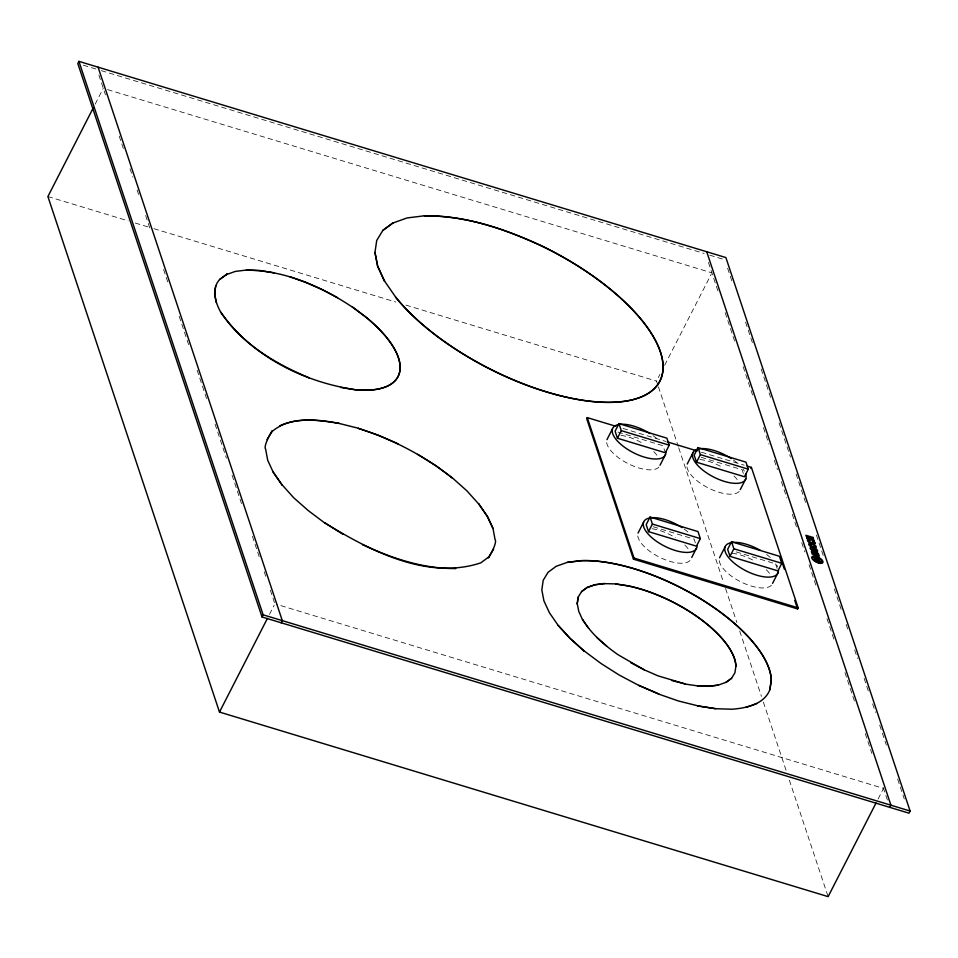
<?xml version="1.0" encoding="UTF-8"?>
<svg xmlns="http://www.w3.org/2000/svg" width="958" height="958" viewBox="0 0 958 958"><rect width="100%" height="100%" fill="white"/><g stroke="black" fill="none" stroke-linecap="round" stroke-linejoin="round"><path stroke-width="0.72" stroke-dasharray="4.79 3.59" d="M95.177 104.147L103.284 88.304M269.473 614.389L274.204 605.145M657.942 385.379L656.529 381.116L659.906 374.518M664.636 365.273L711.243 274.192M878.103 798.96L883.515 788.398L276.311 604.259M83.286 65.18L96.974 69.335M101.273 70.641L704.178 253.475M709.71 255.163L724.775 259.726M107.583 89.609L711.914 272.874M47.9 196.534L128.097 220.855M135.258 223.034L148.143 226.938M153.879 228.675L395.894 302.069M405.917 305.111L656.529 381.116M622.94 428.418L665.75 441.41M701.436 452.224L744.258 465.217M617.91 432.058L663.02 445.733L665.355 452.763M701.208 457.325L742.091 469.719L744.426 476.749M653.236 526.756L694.107 539.15L696.442 546.18M736.115 551.892L774.172 563.436M727.613 268.24L732.81 283.855M745.563 322.163L753.12 344.868M761.143 368.998L771.07 398.803M779.094 422.921L790.434 456.978M796.098 474.018L806.013 503.812M816.408 535.031L823.964 557.736M834.358 588.966L841.914 611.671M846.165 624.436L848.058 630.113M854.668 649.979L857.506 658.493M864.116 678.36L868.367 691.137M872.618 703.902L875.456 712.429M879.707 725.194L886.318 745.061M897.658 779.117L904.268 798.984M708.441 262.432L718.356 292.226M725.158 312.643L735.361 343.311M743.121 366.615L753.311 397.247M763.442 427.675L768.903 444.069M774.315 460.343L777.405 469.624M781.405 481.646L786.853 498.004M792.278 514.302L796.529 527.092M801.726 542.707L804.804 551.928M809.055 564.693L816.863 588.152M827.005 618.629L834.825 642.123M844.944 672.552L855.147 703.196M865.266 733.577L871.876 753.443M883.204 787.5L887.455 800.265M775.573 563.855L777.92 570.884M658.421 386.793L678.276 446.44M678.743 447.865L723.649 582.775M725.541 588.463L736.894 622.544M739.732 631.071L761.466 696.394M763.358 702.07L786.53 771.669M789.356 780.183L828.119 896.64M98.866 75.011L105.476 94.878M119.175 136.036L123.426 148.813M130.037 168.68L132.875 177.194M137.126 189.959L139.018 195.636M145.628 215.502L150.825 231.118M163.578 269.438L168.776 285.041M179.17 316.26L189.085 346.066M197.12 370.183L207.036 399.989M215.059 424.119L226.399 458.175M232.064 475.204L241.991 505.01M252.385 536.229L259.941 558.933M264.192 571.698L266.084 577.375M270.336 590.152L275.521 605.767M771.441 585.218A29.494 12.418 27.1 0 1 741.863 582.356A29.494 12.418 27.1 0 1 719.195 560.011M732.199 553.305A29.494 12.418 27.1 0 1 754.772 561.184M766.304 569.759A29.494 12.418 27.1 0 1 770.507 574.776M766.592 554.466A29.494 12.418 27.1 0 1 771.058 558.179M776.651 564.933A29.494 12.418 27.1 0 1 777.597 566.825M689.976 560.502A29.494 12.418 27.1 0 1 660.397 557.64A29.494 12.418 27.1 0 1 637.729 535.306M652.087 528.768A29.494 12.418 27.1 0 1 675.486 537.785M684.838 545.054A29.494 12.418 27.1 0 1 689.64 551.042M684.132 529.044A29.494 12.418 27.1 0 1 690.371 534.229M658.888 467.097A29.494 12.418 27.1 0 1 629.298 464.235A29.494 12.418 27.1 0 1 606.63 441.889M621 435.351A29.494 12.418 27.1 0 1 642.207 443.063M653.739 451.637A29.494 12.418 27.1 0 1 658.553 457.637M653.033 435.627A29.494 12.418 27.1 0 1 659.284 440.812M739.157 491.442A29.494 12.418 27.1 0 1 709.579 488.58A29.494 12.418 27.1 0 1 686.91 466.235M699.915 459.529A29.494 12.418 27.1 0 1 722.488 467.408M734.008 475.982A29.494 12.418 27.1 0 1 738.223 481M733.313 459.972A29.494 12.418 27.1 0 1 738.762 464.402M743.073 469.192A29.494 12.418 27.1 0 1 744.366 471.156"/><path stroke-width="1.44" d="M340.701 387.427L355.179 389.774A101.871 42.894 27.1 0 0 365.669 317.014L352.316 306.919L365.728 316.906A101.871 42.894 27.1 0 1 355.238 389.666C303.363 382.026 251.247 355.873 220.759 312.248C215.334 302.512 211.143 288.765 219.657 279.461C232.291 270.12 227.561 273.82 219.657 279.461M214.58 293.711L215.754 285.855M267.019 439.59C281.197 416.778 261.869 444.704 265.641 449.17L267.689 460.223L273.222 472.21L281.999 484.868L273.222 472.21M374.973 252.505L377.68 266.132L384.553 281.281L377.62 266.24L374.973 252.505L376.71 240.482L382.817 230.435L393.019 222.891L382.817 230.435M493.657 549.054C479.479 571.866 498.807 543.952 495.035 539.474L492.987 528.421L487.454 516.446L478.677 503.788L487.406 516.554L492.987 528.421M578.165 597.169L577.207 603.791L578.165 597.169L581.554 591.589L587.17 587.434L594.894 584.715L604.498 583.53L594.846 584.823L587.122 587.541L581.554 591.589M604.45 583.638L615.683 583.901L628.113 585.817A87.13 36.679 27.1 0 1 735.924 666.061L734.918 672.791L731.589 678.264L725.972 682.419L731.589 678.264M567.375 562.346L581.207 560.729A126.001 53.049 27.1 0 1 703.136 600.486A126.001 53.049 27.1 0 1 771.274 680.084L769.885 689.652L771.322 679.976A126.001 53.049 27.1 0 0 703.196 600.379A126.001 53.049 27.1 0 0 581.255 560.622L567.375 562.346L556.203 566.274L548.084 572.285L543.198 580.308L541.821 589.877L543.916 600.834L549.449 612.809L558.227 625.466L569.998 638.411L584.392 651.26L570.058 638.303L558.227 625.466M78.915 61.36L77.802 63.527L262.025 616.976L908.986 813.174L910.1 811.019L725.877 257.558L78.915 61.36L263.127 614.808L262.025 616.976M93.154 108.098L47.9 196.534L219.49 712.069L828.119 896.64L876.079 802.924M216.292 302.56L214.64 293.603M220.759 312.248L220.807 312.14C241.32 343.611 275.162 363.573 309.087 377.835L309.027 377.943M274.036 272.814L259.558 270.455L246.434 270.144C284.562 270.288 320.966 286.238 352.257 307.027M289.627 276.682L305.662 282.394L321.792 289.46L337.539 297.639M279.916 425.783L279.964 425.675C298.609 417.365 319.685 419.808 339.168 423.316L339.108 423.436C316.978 419.748 290.178 415.76 271.785 431.795M395.63 297.064L395.582 297.172A158.178 66.593 27.1 0 0 638.471 398.037A158.178 66.593 27.1 0 0 541.426 245.895C504.77 228.974 465.325 215.263 424.466 215.789L424.418 215.897C465.241 215.502 504.818 228.806 541.486 245.787A158.178 66.593 27.1 0 1 638.519 397.929A158.178 66.593 27.1 0 1 395.63 297.064L384.613 281.173M398.229 443.913L378.278 435.183L358.34 428.358C392.373 439.087 424.49 455.9 452.451 478.102L435.926 465.648L417.592 454.284M219.49 712.069L267.45 618.341M343.084 534.372L324.81 522.888C369.692 550.491 427.124 580.632 480.76 562.873L488.879 556.861M281.197 622.796L282.299 620.628L98.087 67.168M362.435 544.743L362.495 544.635C391.69 558.179 423.173 568.896 455.709 568.525L455.649 568.633M615.802 426.262L587.254 417.604L586.703 418.682L633.454 559.149L797.595 608.929L798.146 607.851L751.395 467.372L747.108 466.079M606.953 439.65L612.497 428.825M618.964 423.628L615.096 431.208L617.431 438.225L665.355 452.763L669.235 445.183L666.888 438.165L618.964 423.628L621.311 430.657L617.431 438.225M660.014 465.241L665.547 454.415M588.619 628.292L582.548 619.539C591.421 633.945 604.378 645.177 618.126 654.769L644.183 669.81L657.99 675.845L685.09 683.928L671.798 680.527M638.052 533.067L643.584 522.242M615.623 584.009L628.053 585.925A87.13 36.679 27.1 0 1 735.876 666.169L735.924 666.061M650.063 517.045L646.183 524.613L648.518 531.642L696.442 546.18L700.322 538.6L697.987 531.57L650.063 517.045L652.398 524.062L648.518 531.642M633.454 559.149L634.016 558.071L587.254 417.604M596.702 637.357L606.713 646.123M687.233 463.995L692.766 453.17M698.047 447.614L694.167 455.182L696.502 462.211L744.426 476.749L748.306 469.169L745.971 462.139L698.047 447.614L700.382 454.631L696.502 462.211M630.759 662.708L644.183 669.81M691.724 557.448L696.646 547.832M638.675 685.341L658.685 693.963L638.675 685.341L619.263 675.079L601.037 663.499L584.452 651.153M750.844 468.462L751.395 467.372M740.283 489.586L745.827 478.761M719.518 557.772L725.062 546.946M731.529 541.749L727.649 549.329L729.996 556.347L777.92 570.884L781.788 563.304L779.453 556.287L731.529 541.749L733.864 548.778L729.996 556.347M718.237 685.138L708.692 686.215L697.46 685.964L708.645 686.323L718.237 685.138L726.02 682.312M715.71 708.704L697.735 705.926L715.71 708.704L731.888 709.231C746.282 708.166 764.221 704.417 769.945 689.544M772.579 583.362L778.112 572.537M745.827 707.399L757 703.471M889.826 807.366L890.928 805.199L706.717 251.75M813.414 557.34L820.563 559.58M226.172 274.707L235.261 271.425L246.481 270.036M392.96 222.998L407.042 217.957L424.466 215.789M685.03 684.048L697.508 685.856M339.108 423.436L358.388 428.25M697.795 705.818L678.515 701.005L658.625 694.071M667.187 441.842L697.161 450.931M621.311 430.657L669.235 445.183M700.382 454.631L748.306 469.169M652.398 524.062L700.322 538.6M733.864 548.778L781.788 563.304M634.016 558.071L798.146 607.851M263.127 614.808L910.1 811.019M818.958 558.789L814.695 557.52A3.724 1.569 27.1 0 1 818.994 558.873M324.75 522.996L308.213 510.542L293.771 497.813L282.047 484.76M452.511 477.994L466.905 490.843L478.617 503.896M582.488 619.646L578.728 611.252L577.267 603.684M818.659 559.185L819.341 561.208L821.305 562.047A4.598 1.94 27.1 0 1 814.168 559.807L815.905 560.167L815.234 558.143M817.785 558.921L818.467 560.945L816.707 560.406L816.036 558.382M781.069 559.268L784.374 569.196M794.757 600.415L797.595 608.929M778.435 570.297A29.494 12.418 27.1 0 1 748.952 572.249A29.494 12.418 27.1 0 1 725.35 546.276A29.494 12.418 27.1 0 1 760.317 550.359M696.969 545.593A29.494 12.418 27.1 0 1 666.325 547.006A29.494 12.418 27.1 0 1 644.471 520.661A29.494 12.418 27.1 0 1 682.084 527.642M665.87 452.176A29.494 12.418 27.1 0 1 635.621 453.769A29.494 12.418 27.1 0 1 613.156 427.543A29.494 12.418 27.1 0 1 649.931 433.543M745.659 473.959A29.494 12.418 27.1 0 1 712.812 476.593A29.494 12.418 27.1 0 1 698.418 448.991M699.424 448.799A29.494 12.418 27.1 0 1 731.265 458.571M813.45 557.424A4.598 1.94 27.1 0 1 820.587 559.676M814.743 546.276C813.258 547.796 817.114 549.042 816.132 546.503A2.658 1.126 27.1 0 0 814.025 544.731L813.39 544.491A2.191 0.922 27.1 0 0 811.821 544.707L811.63 545.773L810.348 544.958A2.227 0.934 27.1 0 1 810.624 544.372L809.211 543.461A4.395 1.856 27.1 0 0 808.78 544.324L808.899 544.719A3.209 1.353 27.1 0 0 810.061 546.024L810.504 546.323A2.227 0.934 27.1 0 0 812.504 546.934L812.935 546.838A4.191 1.76 27.1 0 0 813.414 546.048L814.743 546.276M815.066 543.15L815.054 543.509A3.916 1.641 27.1 0 1 812.3 543.928L811.558 543.701A3.892 1.641 27.1 0 1 807.666 540.923L807.486 540.432A3.293 1.389 27.1 0 1 808.336 539.57L809.857 540.731A1.7 0.719 27.1 0 0 809.318 541.318L809.474 541.533A2.371 0.994 27.1 0 0 811.665 542.803A2.371 0.994 27.1 0 0 813.27 542.599L813.282 542.384A1.509 0.635 27.1 0 0 812.336 541.498L813.21 541.054A3.844 1.617 27.1 0 1 815.03 542.97L815.066 543.15M815.869 550.131L815.857 550.299A2.12 0.886 27.1 0 1 814.348 550.515L814.049 550.419A2.024 0.85 27.1 0 1 811.929 549.03L811.881 548.922A2.036 0.85 27.1 0 1 813.402 548.551L813.677 548.635A2.036 0.862 27.1 0 1 815.809 550.036L815.869 550.131M814.707 552.347L814.707 552.395A1.916 0.802 27.1 0 1 816.084 552.167L816.491 552.311A2.431 1.03 27.1 0 1 818.527 553.904L819.318 556.239L812.156 554.059L811.438 551.772A2.419 1.018 27.1 0 1 812.6 551.305L813.019 551.389A1.844 0.778 27.1 0 1 814.611 552.299L814.707 552.395M813.031 552.574L814.659 553.952L813.031 552.574M815.737 553.281L817.461 554.766L815.869 553.209M820.156 561.831L820.024 561.879A3.724 1.569 27.1 0 1 815.761 560.598L820.156 561.831M813.51 547.677L812.923 547.497A3.94 1.653 27.1 0 0 810.121 548.239L810.24 548.599A3.94 1.665 27.1 0 0 814.228 551.377L814.827 551.557A3.964 1.665 27.1 0 0 817.605 550.802L817.485 550.431A3.916 1.653 27.1 0 0 813.51 547.677M813.091 537.462L805.882 535.271L806.253 536.384L808.923 537.199L809.342 538.468L806.672 537.654L807.031 538.719L814.24 540.911L813.893 539.857L811.067 539.007L810.636 537.701L813.462 538.564L813.091 537.462M816.779 556.658L815.821 556.359A6.191 2.611 27.1 0 0 811.845 558.059A6.191 2.611 27.1 0 0 817.964 562.825L818.934 563.112A6.191 2.611 27.1 0 0 822.91 561.412A6.191 2.611 27.1 0 0 816.779 556.658M816.863 557.065L816.024 556.814A5.365 2.263 27.1 0 0 812.588 558.286A5.365 2.263 27.1 0 0 817.893 562.418L818.719 562.669A5.365 2.263 27.1 0 0 822.168 561.196A5.365 2.263 27.1 0 0 816.863 557.065"/></g></svg>
